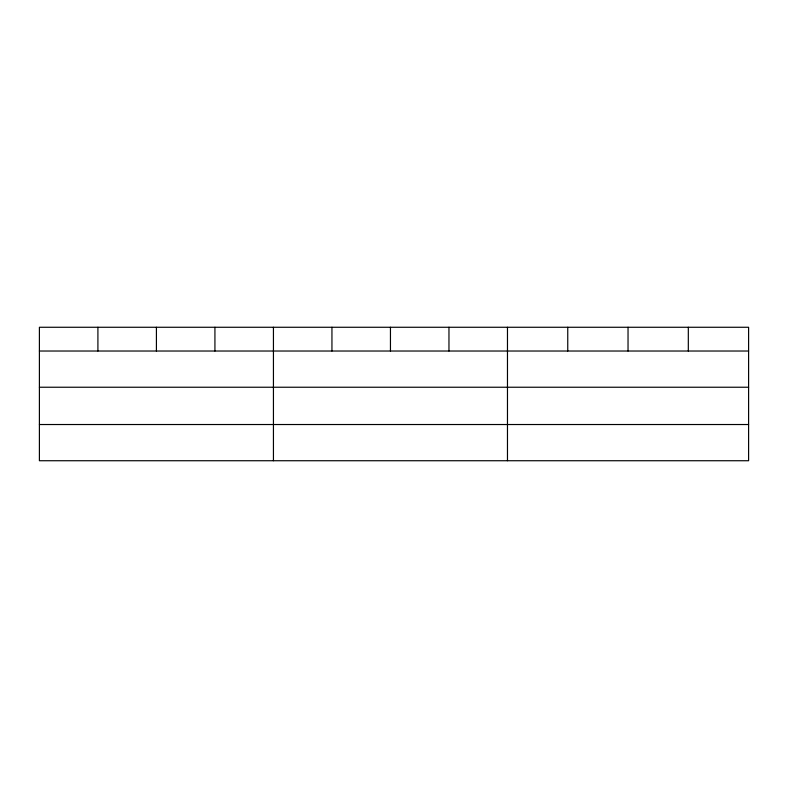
<?xml version="1.0" encoding="UTF-8"?>
<svg xmlns="http://www.w3.org/2000/svg" width="788" height="788" viewBox="0 0 788 788"><rect width="100%" height="100%" fill="white"/><g stroke="black" fill="none" stroke-linecap="round" stroke-linejoin="round"><path stroke-width="1.18" d="M748.6 387.233L748.6 327.266L39.4 327.266L39.4 460.734L748.6 460.734L748.6 387.233L39.4 387.233M39.4 351.024L748.6 351.024M39.4 424.525L748.6 424.525M688.318 327.266L688.318 351.024M628.036 327.266L628.036 351.024M567.754 327.266L567.754 351.024M507.472 327.266L507.472 460.734M448.963 327.266L448.963 351.024M390.454 327.266L390.454 351.024M331.945 327.266L331.945 351.024M273.436 327.266L273.436 460.734M214.927 327.266L214.927 351.024M156.418 327.266L156.418 351.024M97.909 327.266L97.909 351.024"/></g></svg>
